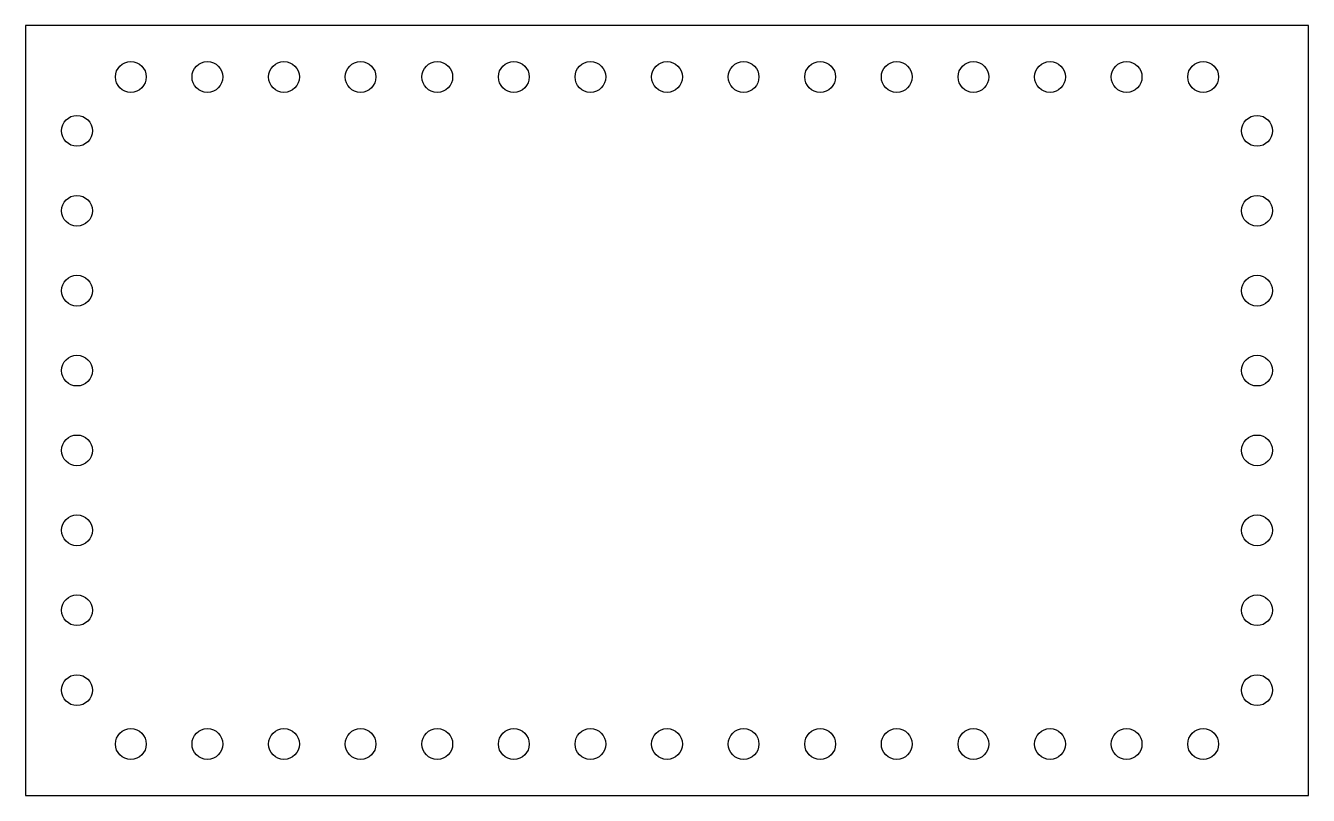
# Model space of a CAD drawing. Header units: millimetres. Extents: x 10 to 110, y 10 to 70.
import ezdxf

# ---------------------------------------------------------------- set-up
doc = ezdxf.new("R2010")
doc.units = ezdxf.units.MM
doc.layers.add('cut', color=1, linetype='Continuous')
doc.layers.add('stitch', color=5, linetype='Continuous')

msp = doc.modelspace()

# ---------------------------------------------------------------- linework, layer by layer
at = {"layer": 'cut'}
msp.add_lwpolyline([(10, 10), (110, 10), (110, 70), (10, 70)], close=True, dxfattribs=at)
at = {"layer": 'stitch'}
for centre in [(18.2, 66), (24.17, 66), (30.14, 66), (36.11, 66), (42.09, 66), (48.06, 66), (54.03, 66), (60, 66), (65.97, 66), (71.94, 66), (77.91, 66), (83.89, 66), (89.86, 66), (95.83, 66), (101.8, 66), (14, 61.8), (106, 61.8), (14, 55.57), (106, 55.57), (14, 49.34), (106, 49.34), (14, 43.11), (106, 43.11), (14, 36.89), (106, 36.89), (14, 30.66), (106, 30.66), (14, 24.43), (106, 24.43), (14, 18.2), (106, 18.2), (18.2, 14), (24.17, 14), (30.14, 14), (36.11, 14), (42.09, 14), (48.06, 14), (54.03, 14), (60, 14), (65.97, 14), (71.94, 14), (77.91, 14), (83.89, 14), (89.86, 14), (95.83, 14), (101.8, 14)]:
    msp.add_circle(centre, 1.2, dxfattribs=at)

doc.saveas('drawing.dxf')
